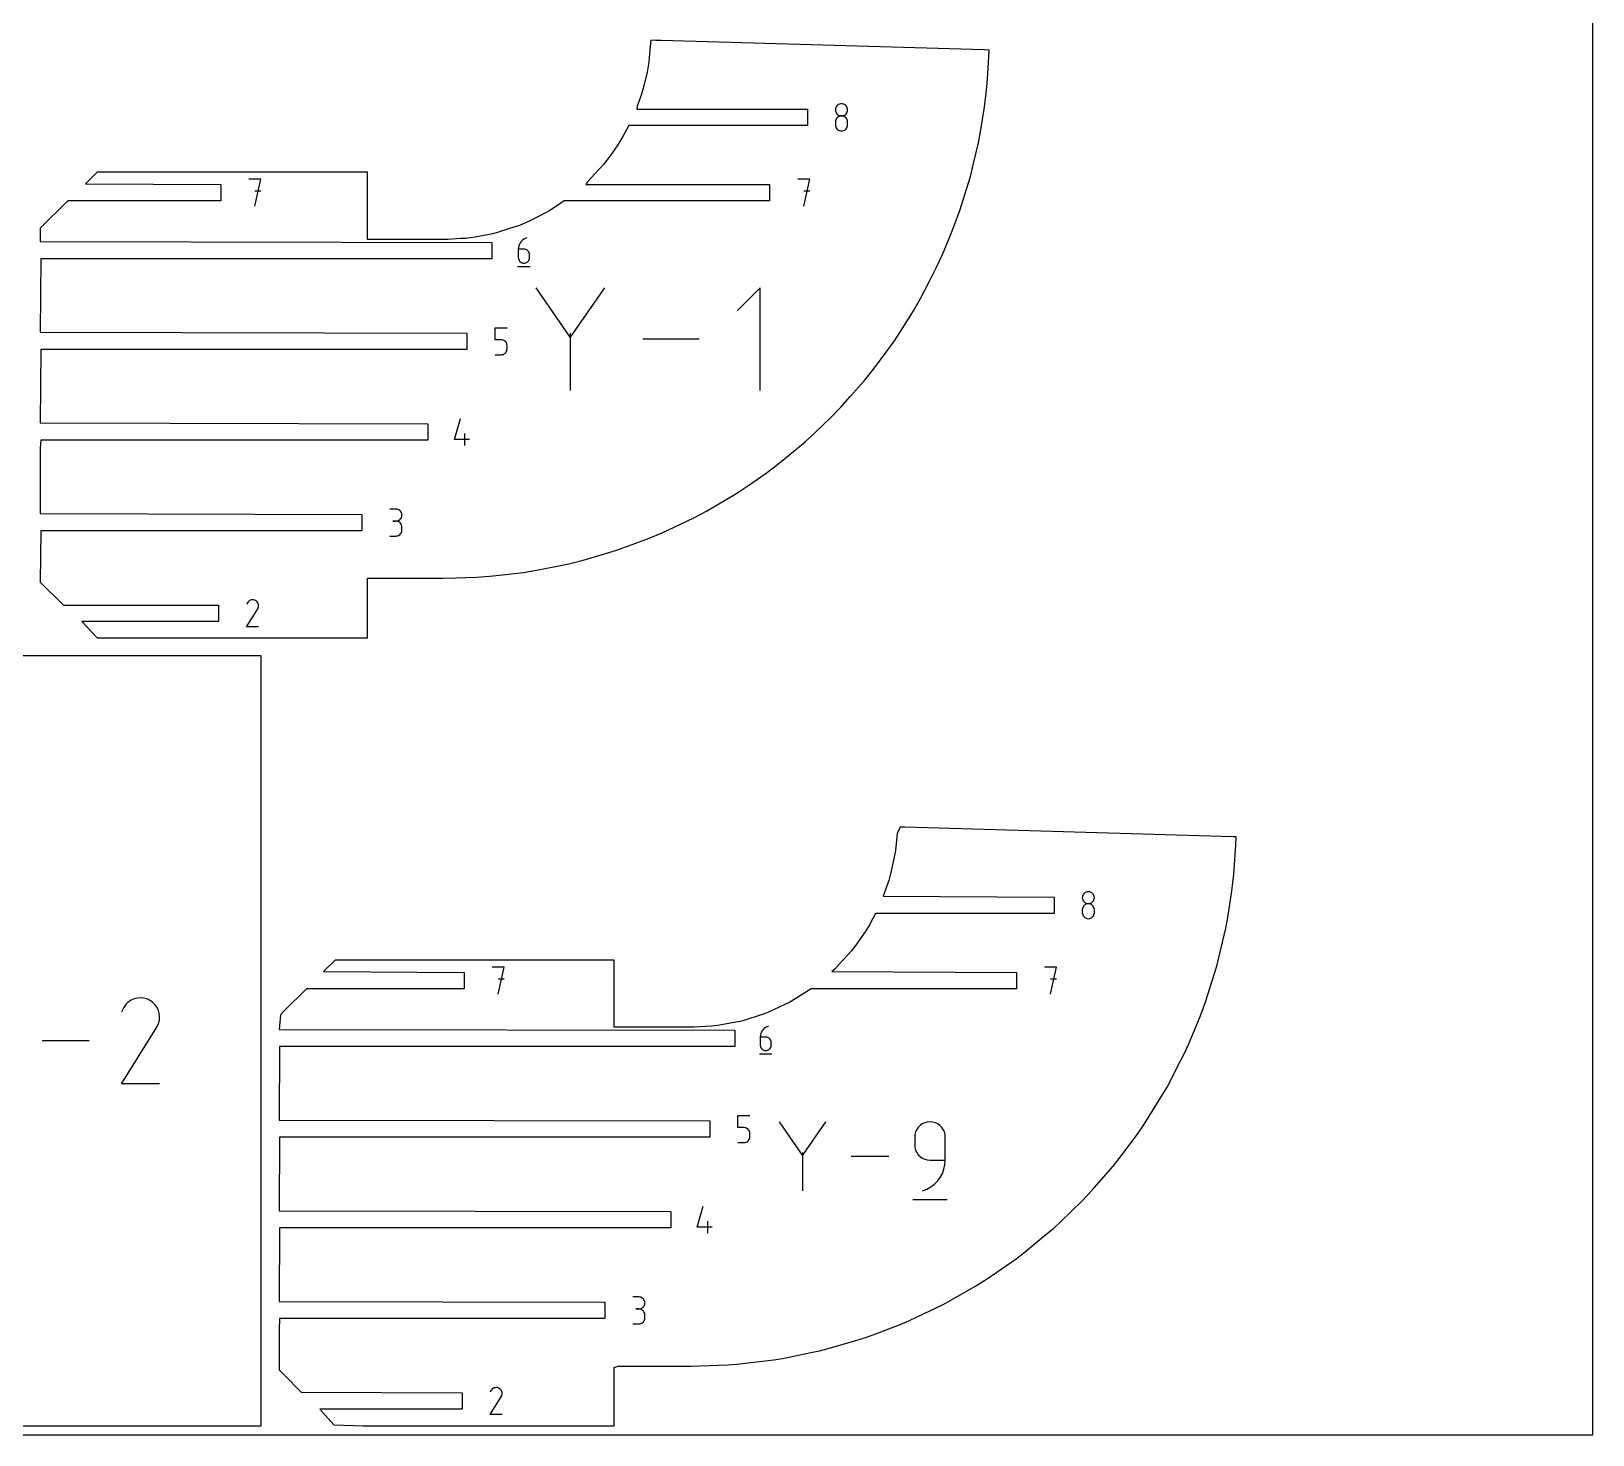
# Model space of a CAD drawing. Extents: x 0 to 450, y 0 to 500.
# Drawn here: x 172.9 to 450, y 0 to 249.1 of the extents above; entities that cross this region are included whole.
import ezdxf

# ---------------------------------------------------------------- set-up
doc = ezdxf.new("R2010")
doc.units = 0

msp = doc.modelspace()

# ---------------------------------------------------------------- linework, layer by layer
at = {"layer": 'annotation', "color": 1}
for p, q in [((315.780041, 235.660921), (315.701115, 235.495176)), ((315.885285, 235.809535), (315.780041, 235.660921)), ((316.013818, 235.937966), (315.885285, 235.809535)), ((316.16261, 236.043167), (316.013818, 235.937966)), ((316.32863, 236.122086), (316.16261, 236.043167)), ((316.508848, 236.171674), (316.32863, 236.122086)), ((316.700235, 236.188881), (316.508848, 236.171674)), ((316.891623, 236.171674), (316.700235, 236.188881)), ((316.700235, 236.188881), (316.700235, 236.188881)), ((317.071841, 236.122086), (316.891623, 236.171674)), ((317.237861, 236.043167), (317.071841, 236.122086)), ((317.386653, 235.937966), (317.237861, 236.043167)), ((317.515186, 235.809535), (317.386653, 235.937966)), ((317.62043, 235.660921), (317.515186, 235.809535)), ((317.699356, 235.495176), (317.62043, 235.660921)), ((315.651537, 235.315348), (315.634338, 235.124488)), ((315.634338, 235.124488), (315.634338, 235.124488)), ((315.634338, 235.124488), (315.651547, 234.932733)), ((315.651537, 233.181651), (315.634338, 232.989985)), ((315.634338, 232.989985), (315.634338, 232.458992)), ((315.701115, 235.495176), (315.651537, 235.315348)), ((315.701115, 233.362106), (315.651537, 233.181651)), ((315.651547, 234.932733), (315.70115, 234.752207)), ((315.780041, 233.528324), (315.701115, 233.362106)), ((315.70115, 234.752207), (315.780108, 234.585938)), ((315.885285, 233.677275), (315.780041, 233.528324)), ((315.780108, 234.585938), (315.885385, 234.436948)), ((316.013818, 233.805934), (315.885285, 233.677275)), ((315.885385, 234.436948), (316.013942, 234.308265)), ((316.16261, 233.911272), (316.013818, 233.805934)), ((316.013942, 234.308265), (316.162744, 234.202911)), ((316.32863, 233.990261), (316.16261, 233.911272)), ((316.162744, 234.202911), (316.328751, 234.123914)), ((316.508848, 234.039875), (316.32863, 233.990261)), ((316.328751, 234.123914), (316.508928, 234.074297)), ((316.700235, 234.057086), (316.508848, 234.039875)), ((316.508928, 234.074297), (316.700235, 234.057086)), ((316.700235, 234.057086), (316.891543, 234.074297)), ((316.891623, 234.039885), (316.700235, 234.057086)), ((316.700235, 234.057086), (316.700235, 234.057086)), ((316.700235, 234.057086), (316.700235, 234.057086)), ((316.891543, 234.074297), (317.07172, 234.123914)), ((317.071841, 233.990296), (316.891623, 234.039885)), ((317.07172, 234.123914), (317.237727, 234.202911)), ((317.237861, 233.911339), (317.071841, 233.990296)), ((317.237727, 234.202911), (317.386529, 234.308265)), ((317.386653, 233.806033), (317.237861, 233.911339)), ((317.386529, 234.308265), (317.515086, 234.436948)), ((317.515186, 233.677399), (317.386653, 233.806033)), ((317.515086, 234.436948), (317.620363, 234.585938)), ((317.62043, 233.528457), (317.515186, 233.677399)), ((317.620363, 234.585938), (317.699321, 234.752207)), ((317.699356, 233.362228), (317.62043, 233.528457)), ((317.699321, 234.752207), (317.748924, 234.932733)), ((317.748934, 235.315348), (317.699356, 235.495176)), ((317.748934, 233.18173), (317.699356, 233.362228)), ((317.748924, 234.932733), (317.766133, 235.124488)), ((317.766133, 235.124488), (317.748934, 235.315348)), ((317.766133, 232.989985), (317.748934, 233.18173)), ((317.766133, 235.124488), (317.766133, 235.124488)), ((317.766133, 232.458992), (317.766133, 232.989985)), ((317.766133, 232.989985), (317.766133, 232.989985)), ((315.634338, 232.458992), (315.634338, 232.458992)), ((315.634338, 232.458992), (315.651547, 232.26734)), ((315.651547, 232.26734), (315.70115, 232.087091)), ((315.70115, 232.087091), (315.780108, 231.921222)), ((315.780108, 231.921222), (315.885385, 231.772707)), ((315.885385, 231.772707), (316.013942, 231.644523)), ((316.013942, 231.644523), (316.162744, 231.539645)), ((316.162744, 231.539645), (316.328751, 231.461048)), ((316.328751, 231.461048), (316.508928, 231.411708)), ((316.508928, 231.411708), (316.700235, 231.3946)), ((316.700235, 231.3946), (316.891543, 231.411708)), ((316.700235, 231.3946), (316.700235, 231.3946)), ((316.891543, 231.411708), (317.07172, 231.461048)), ((317.07172, 231.461048), (317.237727, 231.539645)), ((317.237727, 231.539645), (317.386529, 231.644523)), ((317.386529, 231.644523), (317.515086, 231.772707)), ((317.515086, 231.772707), (317.620363, 231.921222)), ((317.620363, 231.921222), (317.699321, 232.087091)), ((317.699321, 232.087091), (317.748924, 232.26734)), ((317.748924, 232.26734), (317.766133, 232.458992)), ((213.6601, 222.812367), (211.525596, 222.812367)), ((212.592999, 218.012367), (213.6601, 222.812367)), ((311.066037, 222.812367), (308.931533, 222.812367)), ((309.998935, 218.012367), (311.066037, 222.812367)), ((213.6601, 220.674852), (212.592999, 220.674852)), ((311.066037, 220.674852), (309.998935, 220.674852)), ((259.3777, 210.711459), (259.355517, 210.406524)), ((259.442446, 211.004442), (259.3777, 210.711459)), ((259.547052, 211.281839), (259.442446, 211.004442)), ((259.688815, 211.54002), (259.547052, 211.281839)), ((259.865031, 211.77535), (259.688815, 211.54002)), ((260.072996, 211.984198), (259.865031, 211.77535)), ((260.310008, 212.162931), (260.072996, 211.984198)), ((260.573362, 212.307916), (260.310008, 212.162931)), ((260.860356, 212.415521), (260.573362, 212.307916)), ((260.860356, 212.415521), (260.860356, 212.415521)), ((259.355517, 210.406524), (259.355517, 208.907061)), ((260.357328, 210.406524), (259.355517, 210.406524)), ((259.355517, 208.907061), (259.355517, 208.907061)), ((259.355517, 208.907061), (259.371692, 208.726844)), ((259.371692, 208.726844), (259.418312, 208.557199)), ((259.418312, 208.557199), (259.492523, 208.400963)), ((259.492523, 208.400963), (259.59147, 208.260977)), ((259.59147, 208.260977), (259.712298, 208.140077)), ((259.712298, 208.140077), (259.852153, 208.041103)), ((259.852153, 208.041103), (260.008179, 207.966893)), ((260.008179, 207.966893), (260.177523, 207.920285)), ((260.177523, 207.920285), (260.357328, 207.904118)), ((260.537506, 210.390445), (260.357328, 210.406524)), ((260.357328, 207.904118), (260.537506, 207.920285)), ((260.357328, 207.904118), (260.357328, 207.904118)), ((260.707048, 210.344071), (260.537506, 210.390445)), ((260.537506, 207.920285), (260.707048, 207.966893)), ((260.863132, 210.2702), (260.707048, 210.344071)), ((260.707048, 207.966893), (260.863132, 208.041103)), ((261.002941, 210.171627), (260.863132, 210.2702)), ((260.863132, 208.041103), (261.002941, 208.140077)), ((261.123653, 210.05115), (261.002941, 210.171627)), ((261.002941, 208.140077), (261.123653, 208.260977)), ((261.222448, 209.911565), (261.123653, 210.05115)), ((261.123653, 208.260977), (261.222448, 208.400963)), ((261.296508, 209.755668), (261.222448, 209.911565)), ((261.222448, 208.400963), (261.296508, 208.557199)), ((261.343011, 209.586257), (261.296508, 209.755668)), ((261.296508, 208.557199), (261.343011, 208.726844)), ((261.359139, 209.406128), (261.343011, 209.586257)), ((261.343011, 208.726844), (261.359139, 208.907061)), ((261.359139, 208.907061), (261.359139, 209.406128)), ((261.359139, 209.406128), (261.359139, 209.406128)), ((259.230043, 207.340193), (261.485745, 207.340193)), ((268.5823, 194.760168), (262.515092, 203.534179)), ((274.648368, 203.534179), (268.5823, 194.760168)), ((302.28046, 203.533609), (298.236795, 199.488803)), ((302.28046, 185.344531), (302.28046, 203.533609)), ((255.230447, 194.329362), (255.230447, 196.466877)), ((255.230447, 196.466877), (257.362241, 196.466877)), ((256.296344, 194.329362), (255.230447, 194.329362)), ((256.487731, 194.312254), (256.296344, 194.329362)), ((256.66795, 194.262914), (256.487731, 194.312254)), ((256.83397, 194.184317), (256.66795, 194.262914)), ((256.982761, 194.079439), (256.83397, 194.184317)), ((257.111294, 193.951255), (256.982761, 194.079439)), ((257.216539, 193.802741), (257.111294, 193.951255)), ((268.5823, 195.466241), (268.5823, 185.34396)), ((291.417031, 194.43907), (281.471554, 194.43907)), ((255.230447, 191.666877), (256.296344, 191.666877)), ((256.296344, 191.666877), (256.487652, 191.684077)), ((256.296344, 191.666877), (256.296344, 191.666877)), ((256.487652, 191.684077), (256.667828, 191.733667)), ((256.667828, 191.733667), (256.833836, 191.812624)), ((256.833836, 191.812624), (256.982637, 191.91793)), ((256.982637, 191.91793), (257.111195, 192.046563)), ((257.111195, 192.046563), (257.216472, 192.195505)), ((257.216472, 192.195505), (257.29543, 192.361735)), ((257.295465, 193.636871), (257.216539, 193.802741)), ((257.29543, 192.361735), (257.345032, 192.542232)), ((257.345042, 193.456623), (257.295465, 193.636871)), ((257.345032, 192.542232), (257.362241, 192.733978)), ((257.362241, 193.26497), (257.345042, 193.456623)), ((257.362241, 192.733978), (257.362241, 193.26497)), ((257.362241, 193.26497), (257.362241, 193.26497)), ((248.007579, 176.641035), (249.071971, 180.373933)), ((249.873878, 175.573933), (249.873878, 177.705728)), ((250.672774, 176.641035), (248.007579, 176.641035)), ((237.629287, 164.275421), (236.56339, 164.275421)), ((237.820991, 164.258214), (237.629287, 164.275421)), ((238.001378, 164.208626), (237.820991, 164.258214)), ((238.167448, 164.129707), (238.001378, 164.208626)), ((238.3162, 164.024507), (238.167448, 164.129707)), ((238.444633, 163.896075), (238.3162, 164.024507)), ((238.549749, 163.747461), (238.444633, 163.896075)), ((238.628546, 163.581716), (238.549749, 163.747461)), ((238.678025, 163.401889), (238.628546, 163.581716)), ((237.629287, 162.143626), (237.095586, 162.143626)), ((237.095586, 162.143626), (237.629287, 162.143626)), ((237.629287, 162.143626), (237.820991, 162.160837)), ((237.820991, 162.126419), (237.629287, 162.143626)), ((237.629287, 162.143626), (237.629287, 162.143626)), ((237.820991, 162.160837), (238.001378, 162.210454)), ((238.001378, 162.076831), (237.820991, 162.126419)), ((238.001378, 162.210454), (238.167448, 162.289452)), ((238.167448, 161.997912), (238.001378, 162.076831)), ((238.167448, 162.289452), (238.3162, 162.394805)), ((238.3162, 161.892712), (238.167448, 161.997912)), ((238.3162, 162.394805), (238.444633, 162.523489)), ((238.444633, 161.76428), (238.3162, 161.892712)), ((238.444633, 162.523489), (238.549749, 162.672478)), ((238.549749, 161.615667), (238.444633, 161.76428)), ((238.549749, 162.672478), (238.628546, 162.838748)), ((238.628546, 161.449921), (238.549749, 161.615667)), ((238.628546, 162.838748), (238.678025, 163.019273)), ((238.678025, 161.270094), (238.628546, 161.449921)), ((238.695184, 163.211029), (238.678025, 163.401889)), ((238.678025, 163.019273), (238.695184, 163.211029)), ((238.695184, 161.079234), (238.678025, 161.270094)), ((238.695184, 163.211029), (238.695184, 163.211029)), ((238.695184, 160.545533), (238.695184, 161.079234)), ((238.695184, 161.079234), (238.695184, 161.079234)), ((236.56339, 159.48114), (237.629287, 159.48114)), ((237.629287, 159.48114), (237.820991, 159.498337)), ((237.629287, 159.48114), (237.629287, 159.48114)), ((237.820991, 159.498337), (238.001378, 159.547901)), ((238.001378, 159.547901), (238.167448, 159.626787)), ((238.167448, 159.626787), (238.3162, 159.731956)), ((238.3162, 159.731956), (238.444633, 159.860363)), ((238.444633, 159.860363), (238.549749, 160.008966)), ((238.549749, 160.008966), (238.628546, 160.174724)), ((238.628546, 160.174724), (238.678025, 160.354594)), ((238.678025, 160.354594), (238.695184, 160.545533)), ((211.285422, 147.654306), (211.14545, 147.3858)), ((211.396502, 147.811819), (211.285422, 147.654306)), ((211.529772, 147.943305), (211.396502, 147.811819)), ((211.68118, 148.047712), (211.529772, 147.943305)), ((211.846673, 148.123987), (211.68118, 148.047712)), ((212.022197, 148.171077), (211.846673, 148.123987)), ((212.203699, 148.187929), (212.022197, 148.171077)), ((212.387127, 148.173491), (212.203699, 148.187929)), ((212.568426, 148.126709), (212.387127, 148.173491)), ((212.743544, 148.04653), (212.568426, 148.126709)), ((212.900168, 147.935312), (212.743544, 148.04653)), ((212.743544, 148.04653), (212.743544, 148.04653)), ((213.031122, 147.801851), (212.900168, 147.935312)), ((213.135243, 147.650237), (213.031122, 147.801851)), ((213.211366, 147.484561), (213.135243, 147.650237)), ((213.258326, 147.308913), (213.211366, 147.484561)), ((213.212587, 146.763041), (213.260101, 146.944063)), ((213.274959, 147.127383), (213.258326, 147.308913)), ((213.260101, 146.944063), (213.274959, 147.127383)), ((211.14244, 143.388007), (213.112288, 146.55921)), ((213.112288, 146.55921), (213.114643, 146.562124)), ((213.112288, 146.55921), (213.112288, 146.55921)), ((213.114643, 146.562124), (213.116901, 146.565063)), ((213.116901, 146.565063), (213.119078, 146.568051)), ((213.119078, 146.568051), (213.121187, 146.571114)), ((213.121187, 146.571114), (213.123245, 146.574276)), ((213.123245, 146.574276), (213.125265, 146.577561)), ((213.125265, 146.577561), (213.127263, 146.580995)), ((213.127263, 146.580995), (213.129254, 146.584603)), ((213.129254, 146.584603), (213.131252, 146.588409)), ((213.131252, 146.588409), (213.212587, 146.763041)), ((213.131252, 146.588409), (213.131252, 146.588409)), ((213.274235, 143.388007), (211.14244, 143.388007)), ((359.446163, 95.502146), (359.428964, 95.311286)), ((359.428964, 95.311286), (359.428964, 95.311286)), ((359.428964, 95.311286), (359.446173, 95.11953)), ((359.495741, 95.681974), (359.446163, 95.502146)), ((359.446173, 95.11953), (359.495775, 94.939005)), ((359.574667, 95.847719), (359.495741, 95.681974)), ((359.495775, 94.939005), (359.574734, 94.772735)), ((359.679911, 95.996332), (359.574667, 95.847719)), ((359.574734, 94.772735), (359.68001, 94.623746)), ((359.808444, 96.124764), (359.679911, 95.996332)), ((359.68001, 94.623746), (359.808568, 94.495062)), ((359.957236, 96.229965), (359.808444, 96.124764)), ((359.808568, 94.495062), (359.95737, 94.389709)), ((360.123256, 96.308884), (359.957236, 96.229965)), ((359.95737, 94.389709), (360.123377, 94.310712)), ((360.303474, 96.358472), (360.123256, 96.308884)), ((360.303474, 94.226673), (360.123256, 94.177059)), ((360.123377, 94.310712), (360.303554, 94.261095)), ((360.494861, 96.375679), (360.303474, 96.358472)), ((360.494861, 94.243884), (360.303474, 94.226673)), ((360.303554, 94.261095), (360.494861, 94.243884)), ((360.686248, 96.358472), (360.494861, 96.375679)), ((360.494861, 96.375679), (360.494861, 96.375679)), ((360.494861, 94.243884), (360.686169, 94.261095)), ((360.686248, 94.226683), (360.494861, 94.243884)), ((360.494861, 94.243884), (360.494861, 94.243884)), ((360.494861, 94.243884), (360.494861, 94.243884)), ((360.686169, 94.261095), (360.866346, 94.310712)), ((360.866467, 96.308884), (360.686248, 96.358472)), ((360.866467, 94.177094), (360.686248, 94.226683)), ((360.866346, 94.310712), (361.032353, 94.389709)), ((361.032487, 96.229965), (360.866467, 96.308884)), ((361.032353, 94.389709), (361.181155, 94.495062)), ((361.181278, 96.124764), (361.032487, 96.229965)), ((361.181155, 94.495062), (361.309712, 94.623746)), ((361.309811, 95.996332), (361.181278, 96.124764)), ((361.309712, 94.623746), (361.414989, 94.772735)), ((361.415056, 95.847719), (361.309811, 95.996332)), ((361.414989, 94.772735), (361.493947, 94.939005)), ((361.493982, 95.681974), (361.415056, 95.847719)), ((361.493947, 94.939005), (361.54355, 95.11953)), ((361.54356, 95.502146), (361.493982, 95.681974)), ((361.54355, 95.11953), (361.560759, 95.311286)), ((361.560759, 95.311286), (361.54356, 95.502146)), ((361.560759, 95.311286), (361.560759, 95.311286)), ((359.446163, 93.368448), (359.428964, 93.176782)), ((359.428964, 93.176782), (359.428964, 92.64579)), ((359.428964, 92.64579), (359.428964, 92.64579)), ((359.428964, 92.64579), (359.446173, 92.454138)), ((359.495741, 93.548904), (359.446163, 93.368448)), ((359.446173, 92.454138), (359.495775, 92.273889)), ((359.574667, 93.715121), (359.495741, 93.548904)), ((359.495775, 92.273889), (359.574734, 92.10802)), ((359.679911, 93.864073), (359.574667, 93.715121)), ((359.574734, 92.10802), (359.68001, 91.959505)), ((359.808444, 93.992732), (359.679911, 93.864073)), ((359.68001, 91.959505), (359.808568, 91.831321)), ((359.957236, 94.098069), (359.808444, 93.992732)), ((359.808568, 91.831321), (359.95737, 91.726443)), ((360.123256, 94.177059), (359.957236, 94.098069)), ((359.95737, 91.726443), (360.123377, 91.647846)), ((360.123377, 91.647846), (360.303554, 91.598506)), ((360.303554, 91.598506), (360.494861, 91.581398)), ((360.494861, 91.581398), (360.686169, 91.598506)), ((360.494861, 91.581398), (360.494861, 91.581398)), ((360.686169, 91.598506), (360.866346, 91.647846)), ((360.866346, 91.647846), (361.032353, 91.726443)), ((361.032487, 94.098136), (360.866467, 94.177094)), ((361.032353, 91.726443), (361.181155, 91.831321)), ((361.181278, 93.992831), (361.032487, 94.098136)), ((361.181155, 91.831321), (361.309712, 91.959505)), ((361.309811, 93.864197), (361.181278, 93.992831)), ((361.309712, 91.959505), (361.414989, 92.10802)), ((361.415056, 93.715255), (361.309811, 93.864197)), ((361.414989, 92.10802), (361.493947, 92.273889)), ((361.493982, 93.549025), (361.415056, 93.715255)), ((361.493947, 92.273889), (361.54355, 92.454138)), ((361.54356, 93.368528), (361.493982, 93.549025)), ((361.54355, 92.454138), (361.560759, 92.64579)), ((361.560759, 93.176782), (361.54356, 93.368528)), ((361.560759, 92.64579), (361.560759, 93.176782)), ((361.560759, 93.176782), (361.560759, 93.176782)), ((256.859547, 82.999164), (254.725043, 82.999164)), ((255.792445, 78.199164), (256.859547, 82.999164)), ((256.859547, 80.86165), (255.792445, 80.86165)), ((354.868048, 82.999164), (352.733544, 82.999164)), ((353.800946, 78.199164), (354.868048, 82.999164)), ((354.868048, 80.86165), (353.800946, 80.86165)), ((189.377733, 75.846065), (188.932264, 74.991531)), ((189.731249, 76.347356), (189.377733, 75.846065)), ((190.155388, 76.765817), (189.731249, 76.347356)), ((190.637252, 77.098098), (190.155388, 76.765817)), ((191.163941, 77.340847), (190.637252, 77.098098)), ((191.722555, 77.490714), (191.163941, 77.340847)), ((192.300195, 77.544347), (191.722555, 77.490714)), ((192.883961, 77.498396), (192.300195, 77.544347)), ((193.460955, 77.34951), (192.883961, 77.498396)), ((194.018276, 77.094337), (193.460955, 77.34951)), ((194.516739, 76.740379), (194.018276, 77.094337)), ((194.018276, 77.094337), (194.018276, 77.094337)), ((194.933509, 76.315633), (194.516739, 76.740379)), ((195.264879, 75.833114), (194.933509, 76.315633)), ((195.507144, 75.305842), (195.264879, 75.833114)), ((195.656597, 74.746834), (195.507144, 75.305842)), ((188.922684, 62.268358), (195.191823, 72.360868)), ((195.191823, 72.360868), (195.199318, 72.370142)), ((195.191823, 72.360868), (195.191823, 72.360868)), ((195.199318, 72.370142), (195.206505, 72.379494)), ((195.206505, 72.379494), (195.213431, 72.389005)), ((195.213431, 72.389005), (195.220145, 72.398752)), ((195.220145, 72.398752), (195.226694, 72.408814)), ((195.226694, 72.408814), (195.233124, 72.41927)), ((195.233124, 72.41927), (195.239483, 72.4302)), ((195.239483, 72.4302), (195.245818, 72.441682)), ((195.245818, 72.441682), (195.252177, 72.453794)), ((195.252177, 72.453794), (195.511028, 73.009569)), ((195.252177, 72.453794), (195.252177, 72.453794)), ((195.511028, 73.009569), (195.662245, 73.58568)), ((195.709532, 74.169107), (195.656597, 74.746834)), ((195.662245, 73.58568), (195.709532, 74.169107)), ((302.976038, 72.103957), (302.775714, 71.902784)), ((303.20434, 72.276123), (302.976038, 72.103957)), ((303.458017, 72.41578), (303.20434, 72.276123)), ((303.734465, 72.519432), (303.458017, 72.41578)), ((303.734465, 72.519432), (303.734465, 72.519432)), ((183.194378, 69.906601), (174.841593, 69.906601)), ((302.306291, 70.877986), (302.284923, 70.584256)), ((302.284923, 70.584256), (302.284923, 69.139892)), ((303.249922, 70.584256), (302.284923, 70.584256)), ((302.368658, 71.160203), (302.306291, 70.877986)), ((302.46942, 71.427408), (302.368658, 71.160203)), ((302.605974, 71.676101), (302.46942, 71.427408)), ((302.775714, 71.902784), (302.605974, 71.676101)), ((303.423479, 70.568768), (303.249922, 70.584256)), ((303.586791, 70.524098), (303.423479, 70.568768)), ((303.73714, 70.452941), (303.586791, 70.524098)), ((303.871811, 70.357991), (303.73714, 70.452941)), ((303.988087, 70.241941), (303.871811, 70.357991)), ((304.083252, 70.107485), (303.988087, 70.241941)), ((304.154591, 69.957317), (304.083252, 70.107485)), ((304.199385, 69.794131), (304.154591, 69.957317)), ((304.214921, 69.62062), (304.199385, 69.794131)), ((304.214921, 69.139892), (304.214921, 69.62062)), ((304.214921, 69.62062), (304.214921, 69.62062)), ((302.16406, 67.6306), (304.336874, 67.6306)), ((302.284923, 69.139892), (302.284923, 69.139892)), ((302.284923, 69.139892), (302.300504, 68.966298)), ((302.300504, 68.966298), (302.345411, 68.802886)), ((302.345411, 68.802886), (302.416894, 68.652392)), ((302.416894, 68.652392), (302.512206, 68.517549)), ((302.512206, 68.517549), (302.628594, 68.401092)), ((302.628594, 68.401092), (302.76331, 68.305755)), ((302.76331, 68.305755), (302.913603, 68.234271)), ((302.913603, 68.234271), (303.076724, 68.189376)), ((303.076724, 68.189376), (303.249922, 68.173804)), ((303.249922, 68.173804), (303.423479, 68.189376)), ((303.249922, 68.173804), (303.249922, 68.173804)), ((303.423479, 68.189376), (303.586791, 68.234271)), ((303.586791, 68.234271), (303.73714, 68.305755)), ((303.73714, 68.305755), (303.871811, 68.401092)), ((303.871811, 68.401092), (303.988087, 68.517549)), ((303.988087, 68.517549), (304.083252, 68.652392)), ((304.083252, 68.652392), (304.154591, 68.802886)), ((304.154591, 68.802886), (304.199385, 68.966298)), ((304.199385, 68.966298), (304.214921, 69.139892)), ((195.707226, 62.268358), (188.922684, 62.268358)), ((298.323499, 54.51616), (298.323499, 56.653674)), ((298.323499, 56.653674), (300.455294, 56.653674)), ((309.752708, 49.624615), (305.673756, 55.523337)), ((313.830893, 55.523337), (309.752708, 49.624615)), ((331.916211, 55.479107), (331.457196, 55.352703)), ((332.403585, 55.522954), (331.916211, 55.479107)), ((332.891968, 55.479107), (332.403585, 55.522954)), ((332.403585, 55.522954), (332.403585, 55.522954)), ((333.35152, 55.352703), (332.891968, 55.479107)), ((299.389396, 54.51616), (298.323499, 54.51616)), ((299.580783, 54.499052), (299.389396, 54.51616)), ((299.761002, 54.449712), (299.580783, 54.499052)), ((299.927022, 54.371115), (299.761002, 54.449712)), ((300.075813, 54.266237), (299.927022, 54.371115)), ((300.204346, 54.138053), (300.075813, 54.266237)), ((300.309591, 53.989538), (300.204346, 54.138053)), ((300.388517, 53.823669), (300.309591, 53.989538)), ((300.388482, 52.548533), (300.438085, 52.72903)), ((300.438095, 53.64342), (300.388517, 53.823669)), ((300.438085, 52.72903), (300.455294, 52.920776)), ((300.455294, 53.451768), (300.438095, 53.64342)), ((300.455294, 52.920776), (300.455294, 53.451768)), ((300.455294, 53.451768), (300.455294, 53.451768)), ((329.731959, 53.292167), (329.688117, 52.803652)), ((329.688117, 52.803652), (329.688117, 51.444001)), ((329.858326, 53.752071), (329.731959, 53.292167)), ((330.059479, 54.175658), (329.858326, 53.752071)), ((330.32768, 54.555221), (330.059479, 54.175658)), ((330.655192, 54.883054), (330.32768, 54.555221)), ((331.034277, 55.15145), (330.655192, 54.883054)), ((331.457196, 55.352703), (331.034277, 55.15145)), ((333.774596, 55.15145), (333.35152, 55.352703)), ((334.153555, 54.883054), (333.774596, 55.15145)), ((334.480751, 54.555221), (334.153555, 54.883054)), ((334.748543, 54.175658), (334.480751, 54.555221)), ((334.949285, 53.752071), (334.748543, 54.175658)), ((335.075336, 53.292167), (334.949285, 53.752071)), ((335.119052, 52.803652), (335.075336, 53.292167)), ((335.119052, 48.725467), (335.119052, 52.803652)), ((335.119052, 52.803652), (335.119052, 52.803652)), ((298.323499, 51.853674), (299.389396, 51.853674)), ((299.389396, 51.853674), (299.580704, 51.870875)), ((299.389396, 51.853674), (299.389396, 51.853674)), ((299.580704, 51.870875), (299.760881, 51.920464)), ((299.760881, 51.920464), (299.926888, 51.999422)), ((299.926888, 51.999422), (300.07569, 52.104727)), ((300.07569, 52.104727), (300.204247, 52.233361)), ((300.204247, 52.233361), (300.309524, 52.382303)), ((300.309524, 52.382303), (300.388482, 52.548533)), ((309.752708, 50.099304), (309.752708, 43.294149)), ((329.688117, 51.444001), (329.688117, 51.444001)), ((329.688117, 51.444001), (329.731959, 50.955513)), ((329.731959, 50.955513), (329.858326, 50.495679)), ((329.858326, 50.495679), (330.059479, 50.072194)), ((330.059479, 50.072194), (330.32768, 49.692752)), ((325.104377, 49.408743), (318.418085, 49.408743)), ((330.32768, 49.692752), (330.655192, 49.365046)), ((330.655192, 49.365046), (331.034277, 49.096771)), ((331.034277, 49.096771), (331.457196, 48.89562)), ((331.457196, 48.89562), (331.916211, 48.769287)), ((331.916211, 48.769287), (332.403585, 48.725467)), ((332.403585, 48.725467), (335.119052, 48.725467)), ((334.600055, 46.358014), (334.883476, 47.108514)), ((334.883476, 47.108514), (335.05893, 47.900987)), ((335.05893, 47.900987), (335.119052, 48.725467)), ((332.534015, 43.975058), (333.175647, 44.458008)), ((333.175647, 44.458008), (333.738775, 45.022795)), ((333.738775, 45.022795), (334.216033, 45.659452)), ((334.216033, 45.659452), (334.600055, 46.358014)), ((329.34878, 41.76598), (335.46299, 41.76598)), ((331.044701, 43.294532), (331.821244, 43.583911)), ((331.044701, 43.294532), (331.044701, 43.294532)), ((331.821244, 43.583911), (332.534015, 43.975058)), ((291.109378, 36.827832), (292.17377, 40.560731)), ((293.774573, 36.827832), (291.109378, 36.827832)), ((292.975676, 35.760731), (292.975676, 37.892526)), ((280.726867, 24.462219), (279.660969, 24.462219)), ((280.726867, 22.330424), (280.193165, 22.330424)), ((280.193165, 22.330424), (280.726867, 22.330424)), ((280.918571, 24.445012), (280.726867, 24.462219)), ((280.726867, 22.330424), (280.918571, 22.347635)), ((280.918571, 22.313217), (280.726867, 22.330424)), ((280.726867, 22.330424), (280.726867, 22.330424)), ((281.098958, 24.395424), (280.918571, 24.445012)), ((280.918571, 22.347635), (281.098958, 22.397252)), ((281.098958, 22.263629), (280.918571, 22.313217)), ((281.265027, 24.316505), (281.098958, 24.395424)), ((281.098958, 22.397252), (281.265027, 22.47625)), ((281.265027, 22.18471), (281.098958, 22.263629)), ((281.413779, 24.211304), (281.265027, 24.316505)), ((281.265027, 22.47625), (281.413779, 22.581603)), ((281.413779, 22.07951), (281.265027, 22.18471)), ((281.542213, 24.082873), (281.413779, 24.211304)), ((281.413779, 22.581603), (281.542213, 22.710286)), ((281.647329, 23.934259), (281.542213, 24.082873)), ((281.542213, 22.710286), (281.647329, 22.859276)), ((281.726126, 23.768514), (281.647329, 23.934259)), ((281.647329, 22.859276), (281.726126, 23.025545)), ((281.775604, 23.588686), (281.726126, 23.768514)), ((281.726126, 23.025545), (281.775604, 23.206071)), ((281.792764, 23.397826), (281.775604, 23.588686)), ((281.775604, 23.206071), (281.792764, 23.397826)), ((281.792764, 23.397826), (281.792764, 23.397826)), ((279.660969, 19.667938), (280.726867, 19.667938)), ((280.726867, 19.667938), (280.918571, 19.685135)), ((280.726867, 19.667938), (280.726867, 19.667938)), ((280.918571, 19.685135), (281.098958, 19.734698)), ((281.098958, 19.734698), (281.265027, 19.813585)), ((281.265027, 19.813585), (281.413779, 19.918753)), ((281.542213, 21.951078), (281.413779, 22.07951)), ((281.413779, 19.918753), (281.542213, 20.04716)), ((281.647329, 21.802464), (281.542213, 21.951078)), ((281.542213, 20.04716), (281.647329, 20.195764)), ((281.726126, 21.636719), (281.647329, 21.802464)), ((281.647329, 20.195764), (281.726126, 20.361522)), ((281.775604, 21.456891), (281.726126, 21.636719)), ((281.726126, 20.361522), (281.775604, 20.541391)), ((281.792764, 21.266032), (281.775604, 21.456891)), ((281.775604, 20.541391), (281.792764, 20.73233)), ((281.792764, 20.73233), (281.792764, 21.266032)), ((281.792764, 21.266032), (281.792764, 21.266032)), ((255.229114, 8.357875), (255.053589, 8.310785)), ((255.410616, 8.374727), (255.229114, 8.357875)), ((255.594043, 8.360289), (255.410616, 8.374727)), ((255.775342, 8.313507), (255.594043, 8.360289)), ((255.95046, 8.233328), (255.775342, 8.313507)), ((254.349356, 3.574805), (256.319205, 6.746008)), ((254.492339, 7.841104), (254.352366, 7.572598)), ((254.603418, 7.998616), (254.492339, 7.841104)), ((254.736689, 8.130102), (254.603418, 7.998616)), ((254.888097, 8.23451), (254.736689, 8.130102)), ((255.053589, 8.310785), (254.888097, 8.23451)), ((256.107084, 8.12211), (255.95046, 8.233328)), ((255.95046, 8.233328), (255.95046, 8.233328)), ((256.238039, 7.988648), (256.107084, 8.12211)), ((256.34216, 7.837035), (256.238039, 7.988648)), ((256.319205, 6.746008), (256.321559, 6.748922)), ((256.319205, 6.746008), (256.319205, 6.746008)), ((256.321559, 6.748922), (256.323818, 6.751861)), ((256.323818, 6.751861), (256.325994, 6.754849)), ((256.325994, 6.754849), (256.328104, 6.757912)), ((256.328104, 6.757912), (256.330161, 6.761073)), ((256.330161, 6.761073), (256.332182, 6.764359)), ((256.332182, 6.764359), (256.33418, 6.767793)), ((256.33418, 6.767793), (256.33617, 6.771401)), ((256.33617, 6.771401), (256.338169, 6.775207)), ((256.338169, 6.775207), (256.419503, 6.949839)), ((256.338169, 6.775207), (256.338169, 6.775207)), ((256.418283, 7.671359), (256.34216, 7.837035)), ((256.465243, 7.495711), (256.418283, 7.671359)), ((256.419503, 6.949839), (256.467017, 7.13086)), ((256.481876, 7.314181), (256.465243, 7.495711)), ((256.467017, 7.13086), (256.481876, 7.314181)), ((256.481151, 3.574805), (254.349356, 3.574805))]:
    msp.add_line(p, q, dxfattribs=at)
at = {"layer": 'boundary', "color": 5}
for p, q in [((282.847024, 247.477437), (282.709006, 245.78287)), ((283.741115, 247.451321), (282.847024, 247.477437)), ((284.690221, 247.423598), (283.741115, 247.451321)), ((342.022546, 245.748905), (284.690221, 247.423598)), ((282.709006, 245.78287), (282.487974, 243.55539)), ((342.916638, 245.722789), (342.022546, 245.748905)), ((342.802178, 243.502766), (342.916638, 245.722789)), ((282.192715, 241.825299), (281.688138, 239.64449)), ((282.487974, 243.55539), (282.192715, 241.825299)), ((342.53367, 239.77153), (342.802178, 243.502766)), ((281.688138, 239.64449), (281.220868, 237.90073)), ((342.31348, 237.521457), (342.53367, 239.77153)), ((280.441056, 235.802536), (280.383936, 235.24475)), ((281.220868, 237.90073), (280.441056, 235.802536)), ((341.98705, 235.247531), (342.31348, 237.521457)), ((280.383936, 235.24475), (310.650838, 235.244751)), ((310.650838, 235.244751), (310.650837, 232.344751)), ((341.417015, 231.550328), (341.98705, 235.247531)), ((277.924629, 230.394086), (276.918198, 228.765186)), ((278.966952, 232.344751), (277.924629, 230.394086)), ((310.650837, 232.344751), (278.966952, 232.344751)), ((340.980431, 229.259442), (341.417015, 231.550328)), ((276.918198, 228.765186), (275.63081, 226.934029)), ((340.112625, 225.620604), (340.980431, 229.259442)), ((274.454431, 225.398585), (272.943043, 223.74745)), ((275.63081, 226.934029), (274.454431, 225.398585)), ((339.562527, 223.320196), (340.112625, 225.620604)), ((184.629837, 224.045329), (182.556613, 222.012367)), ((182.556613, 222.012367), (206.543601, 221.862366)), ((187.44, 224.045329), (184.629837, 224.045329)), ((208.412089, 224.045329), (187.44, 224.045329)), ((206.543601, 221.862366), (206.543601, 218.962367)), ((219.808326, 224.045329), (208.412089, 224.045329)), ((232.60345, 224.045329), (219.808326, 224.045329)), ((232.603451, 216.406098), (232.60345, 224.045329)), ((271.610935, 222.331315), (271.338319, 221.862366)), ((271.338319, 221.862366), (303.949537, 221.862367)), ((272.943043, 223.74745), (271.610935, 222.331315)), ((303.949537, 221.862367), (303.949537, 218.962366)), ((338.896173, 221.018206), (339.562527, 223.320196)), ((179.446211, 218.962367), (174.516084, 214.127976)), ((206.543601, 218.962367), (179.446211, 218.962367)), ((267.507618, 218.962366), (266.850467, 218.499587)), ((303.949537, 218.962366), (267.507618, 218.962366)), ((337.736302, 217.461672), (338.896173, 221.018206)), ((232.603456, 212.72715), (232.603451, 216.406098)), ((263.301084, 216.346565), (261.279856, 215.384714)), ((264.969119, 217.286717), (263.301084, 216.346565)), ((266.850467, 218.499587), (264.969119, 217.286717)), ((336.95166, 215.166481), (337.736302, 217.461672)), ((174.516084, 214.127976), (174.516085, 211.75982)), ((255.668124, 213.354447), (254.786445, 213.134027)), ((257.795928, 214.049425), (255.668124, 213.354447)), ((259.553196, 214.625628), (257.795928, 214.049425)), ((261.279856, 215.384714), (259.553196, 214.625628)), ((336.047478, 212.886832), (336.95166, 215.166481)), ((174.516085, 211.75982), (254.66864, 211.60982)), ((232.603454, 212.11683), (232.603456, 212.72715)), ((233.580217, 212.117011), (232.603454, 212.11683)), ((234.615435, 212.114237), (233.580217, 212.117011)), ((238.561426, 212.114237), (234.615435, 212.114237)), ((244.040619, 212.114237), (238.561426, 212.114237)), ((246.033869, 212.114237), (244.040619, 212.114237)), ((246.876794, 212.13198), (246.033869, 212.114237)), ((249.111355, 212.263439), (246.876794, 212.13198)), ((249.967132, 212.315501), (249.111355, 212.263439)), ((250.833431, 212.407492), (249.967132, 212.315501)), ((251.707696, 212.54099), (250.833431, 212.407492)), ((253.906995, 212.957643), (251.707696, 212.54099)), ((254.786445, 213.134027), (253.906995, 212.957643)), ((254.66864, 211.60982), (254.66864, 208.70982)), ((334.603176, 209.436003), (336.047478, 212.886832)), ((174.611084, 208.70982), (174.516084, 195.666876)), ((254.66864, 208.70982), (174.611084, 208.70982)), ((333.579029, 207.180914), (334.603176, 209.436003)), ((332.435393, 204.959581), (333.579029, 207.180914)), ((330.716159, 201.637162), (332.435393, 204.959581)), ((329.454418, 199.458851), (330.716159, 201.637162)), ((327.471568, 196.286702), (329.454418, 199.458851)), ((174.516084, 195.666876), (250.246946, 195.516876)), ((250.246946, 195.516876), (250.246946, 192.616876)), ((324.604086, 192.095864), (326.094064, 194.160634)), ((326.094064, 194.160634), (327.471568, 196.286702)), ((174.611084, 192.616877), (174.516084, 179.573933)), ((250.246946, 192.616876), (174.611084, 192.616877)), ((322.370663, 189.094855), (324.604086, 192.095864)), ((320.772428, 187.100154), (322.370663, 189.094855)), ((318.303132, 184.290032), (320.772428, 187.100154)), ((316.60175, 182.373763), (318.303132, 184.290032)), ((312.114264, 177.943025), (314.803194, 180.543772)), ((314.803194, 180.543772), (316.60175, 182.373763)), ((174.516084, 179.573933), (243.290779, 179.423933)), ((243.290779, 179.423933), (243.290778, 176.523933)), ((310.225284, 176.206537), (312.114264, 177.943025)), ((174.611084, 176.523933), (174.516084, 175.124624)), ((174.516084, 175.124624), (174.516084, 163.48099)), ((243.290778, 176.523933), (174.611084, 176.523933)), ((305.36244, 172.195786), (308.253309, 174.570045)), ((308.253309, 174.570045), (310.225284, 176.206537)), ((303.315524, 170.664995), (305.36244, 172.195786)), ((300.241738, 168.532842), (303.315524, 170.664995)), ((295.957557, 165.806797), (298.128402, 167.112589)), ((298.128402, 167.112589), (300.241738, 168.532842)), ((174.516084, 163.48099), (231.579889, 163.33099)), ((290.501877, 162.742432), (292.721075, 163.930783)), ((292.721075, 163.930783), (295.957557, 165.806797)), ((231.579889, 163.33099), (231.579889, 160.43099)), ((284.865742, 160.066016), (287.123999, 161.134898)), ((287.123999, 161.134898), (290.501877, 162.742432)), ((174.611084, 160.43099), (174.516084, 151.318051)), ((231.579889, 160.43099), (174.611084, 160.43099)), ((279.080679, 157.78921), (282.577735, 159.117685)), ((282.577735, 159.117685), (284.865742, 160.066016)), ((268.535879, 154.624123), (270.858821, 155.213296)), ((270.858821, 155.213296), (274.452036, 156.253974)), ((274.452036, 156.253974), (276.77213, 156.961592)), ((276.77213, 156.961592), (279.080679, 157.78921)), ((254.250779, 152.3483), (256.534328, 152.598672)), ((256.534328, 152.598672), (260.24847, 153.045151)), ((260.24847, 153.045151), (262.552651, 153.40505)), ((262.552651, 153.40505), (266.218397, 154.151088)), ((266.218397, 154.151088), (268.535879, 154.624123)), ((174.516084, 151.318051), (178.676887, 147.238047)), ((232.603452, 148.196111), (232.603457, 151.468686)), ((232.603457, 151.468686), (232.603455, 152.01641)), ((232.603455, 152.01641), (233.580217, 152.016228)), ((233.580217, 152.016228), (234.615435, 152.019002)), ((234.615435, 152.019002), (238.561425, 152.019002)), ((238.561425, 152.019002), (244.040618, 152.019002)), ((244.040618, 152.019002), (246.033869, 152.019002)), ((246.033869, 152.019002), (248.256494, 152.059321)), ((248.256494, 152.059321), (251.994614, 152.20331)), ((251.994614, 152.20331), (254.250779, 152.3483)), ((178.676887, 147.238047), (206.158939, 147.238046)), ((206.158939, 147.238046), (206.158939, 144.338047)), ((232.603451, 141.400702), (232.603452, 148.196111)), ((206.158939, 144.338047), (181.88229, 144.338047)), ((181.88229, 144.338047), (184.629837, 141.400702)), ((184.629837, 141.400702), (187.44, 141.400702)), ((187.44, 141.400702), (208.412089, 141.400702)), ((208.412089, 141.400702), (219.808326, 141.400702)), ((219.808326, 141.400702), (232.603451, 141.400702)), ((213.736252, 138.225702), (163.053973, 138.225702)), ((213.736251, 117.217178), (213.736252, 138.225702)), ((213.736252, 116.640967), (213.736251, 117.217178)), ((213.736251, 115.996847), (213.736252, 116.640967)), ((213.736251, 115.286433), (213.736251, 115.996847)), ((213.736252, 114.512804), (213.736251, 115.286433)), ((213.736252, 112.796894), (213.736252, 114.512804)), ((213.736252, 110.911752), (213.736252, 112.796894)), ((213.736252, 108.955321), (213.736252, 110.911752)), ((213.736251, 107.39266), (213.736252, 108.955321)), ((213.736251, 105.659334), (213.736251, 107.39266)), ((213.736251, 104.073057), (213.736251, 105.659334)), ((326.546576, 106.711761), (326.259932, 103.671737)), ((327.118167, 107.830768), (326.546576, 106.711761)), ((327.933341, 107.806957), (327.118167, 107.830768)), ((386.194651, 106.105132), (327.933341, 107.806957)), ((386.733452, 106.089393), (386.194651, 106.105132)), ((386.659735, 104.605242), (386.733452, 106.089393)), ((213.736252, 102.754668), (213.736251, 104.073057)), ((213.736251, 58.516407), (213.736252, 102.754668)), ((326.259932, 103.671737), (326.068306, 102.514283)), ((386.302862, 99.514591), (386.659735, 104.605242)), ((326.068306, 102.514283), (325.39455, 99.536029)), ((325.087997, 98.368868), (324.067561, 95.581548)), ((325.39455, 99.536029), (325.087997, 98.368868)), ((385.943162, 96.489781), (386.158508, 98.010226)), ((386.158508, 98.010226), (386.302862, 99.514591)), ((324.067561, 95.581548), (354.445463, 95.431548)), ((354.445463, 95.431548), (354.445463, 92.531548)), ((385.174882, 91.444799), (385.943162, 96.489781)), ((322.730823, 92.531548), (321.655722, 90.496237)), ((354.445463, 92.531548), (322.730823, 92.531548)), ((384.885925, 89.912877), (385.174882, 91.444799)), ((320.98838, 89.404064), (319.24443, 86.897553)), ((321.655722, 90.496237), (320.98838, 89.404064)), ((383.711283, 84.94676), (384.885925, 89.912877)), ((319.24443, 86.897553), (318.463181, 85.867286)), ((226.828597, 84.232127), (224.795635, 82.199164)), ((231.801673, 84.232127), (226.828597, 84.232127)), ((259.026631, 84.232127), (231.801673, 84.232127)), ((267.206505, 84.232127), (259.026631, 84.232127)), ((276.390457, 84.232127), (267.206505, 84.232127)), ((276.390461, 72.316755), (276.390457, 84.232127)), ((316.412498, 83.604852), (315.526755, 82.653821)), ((318.463181, 85.867286), (316.412498, 83.604852)), ((382.903923, 81.868699), (383.346458, 83.408331)), ((383.346458, 83.408331), (383.711283, 84.94676)), ((224.795635, 82.199164), (249.743047, 82.049164)), ((249.743047, 82.049164), (249.743047, 79.149164)), ((315.526755, 82.653821), (315.007948, 82.199164)), ((315.007948, 82.199164), (347.751549, 82.049164)), ((347.751549, 82.049164), (347.751548, 79.149164)), ((381.330657, 77.014121), (382.903923, 81.868699)), ((221.745638, 79.149164), (217.740594, 75.144117)), ((249.743047, 79.149164), (221.745638, 79.149164)), ((311.288439, 79.149164), (308.613984, 77.399437)), ((347.751548, 79.149164), (311.288439, 79.149164)), ((217.740594, 75.144117), (217.147329, 74.550851)), ((303.599672, 74.926752), (302.426941, 74.53576)), ((304.75133, 75.439891), (303.599672, 74.926752)), ((307.502111, 76.76546), (304.75133, 75.439891)), ((308.613984, 77.399437), (307.502111, 76.76546)), ((380.2075, 73.953887), (380.809041, 75.478885)), ((380.809041, 75.478885), (381.330657, 77.014121)), ((217.147329, 74.550851), (216.911252, 71.946618)), ((277.091115, 72.316628), (276.390461, 72.316755)), ((278.591996, 72.316356), (277.091115, 72.316628)), ((283.628818, 72.316356), (278.591996, 72.316356)), ((287.291467, 72.316356), (283.628818, 72.316356)), ((290.01043, 72.316356), (287.291467, 72.316356)), ((290.573841, 72.331014), (290.01043, 72.316356)), ((293.621177, 72.525253), (290.573841, 72.331014)), ((294.193044, 72.562893), (293.621177, 72.525253)), ((294.771811, 72.62726), (294.193044, 72.562893)), ((295.355769, 72.719397), (294.771811, 72.62726)), ((298.353094, 73.302439), (295.355769, 72.719397)), ((298.940374, 73.423261), (298.353094, 73.302439)), ((299.528996, 73.573526), (298.940374, 73.423261)), ((302.426941, 74.53576), (299.528996, 73.573526)), ((378.245961, 69.242789), (380.2075, 73.953887)), ((216.911252, 71.946618), (297.768432, 71.796618)), ((297.768432, 71.796618), (297.768432, 68.896618)), ((217.006252, 68.896618), (216.911252, 55.853674)), ((297.768432, 68.896618), (217.006252, 68.896618)), ((376.802509, 66.247741), (377.564194, 67.734058)), ((377.564194, 67.734058), (378.245961, 69.242789)), ((374.465601, 61.711119), (376.802509, 66.247741)), ((373.62492, 60.253413), (374.465601, 61.711119)), ((213.736252, 43.470232), (213.736251, 58.516407)), ((370.92801, 55.921116), (373.62492, 60.253413)), ((216.911252, 55.853674), (293.339998, 55.703674)), ((293.339998, 55.703674), (293.339998, 52.803674)), ((370.009877, 54.498186), (370.92801, 55.921116)), ((217.006252, 52.803674), (216.911252, 39.760731)), ((293.339998, 52.803674), (217.006252, 52.803674)), ((365.977324, 49.016624), (369.016481, 53.11609)), ((369.016481, 53.11609), (370.009877, 54.498186)), ((361.550066, 43.841566), (364.911472, 47.68123)), ((364.911472, 47.68123), (365.977324, 49.016624)), ((213.736251, 42.115273), (213.736252, 43.470232)), ((213.736252, 40.42308), (213.736251, 42.115273)), ((359.215207, 41.332929), (360.415171, 42.558471)), ((360.415171, 42.558471), (361.550066, 43.841566)), ((213.736252, 38.525008), (213.736252, 40.42308)), ((216.911252, 39.760731), (286.392577, 39.610731)), ((286.392577, 39.610731), (286.392577, 36.710731)), ((355.553658, 37.778331), (359.215207, 41.332929)), ((213.736251, 36.558315), (213.736252, 38.525008)), ((213.736251, 34.55829), (213.736251, 36.558315)), ((217.006252, 36.710731), (216.911252, 23.667788)), ((286.392577, 36.710731), (217.006252, 36.710731)), ((352.977, 35.518761), (354.293131, 36.615175)), ((354.293131, 36.615175), (355.553658, 37.778331)), ((213.736251, 32.409338), (213.736251, 34.55829)), ((349.039412, 32.272617), (352.977, 35.518761)), ((213.736251, 30.420984), (213.736251, 32.409338)), ((343.485316, 28.330429), (347.67305, 31.246765)), ((347.67305, 31.246765), (349.039412, 32.272617)), ((213.736252, 29.512738), (213.736251, 30.420984)), ((213.736251, 28.670841), (213.736252, 29.512738)), ((213.736252, 27.899597), (213.736251, 28.670841)), ((213.736251, 27.201608), (213.736252, 27.899597)), ((342.074421, 27.378383), (343.485316, 28.330429)), ((213.736251, 1.5875), (213.736251, 27.201608)), ((336.214614, 23.935444), (340.624932, 26.502778)), ((340.624932, 26.502778), (342.074421, 27.378383)), ((216.911252, 23.667788), (274.677469, 23.517788)), ((274.677469, 23.517788), (274.677469, 20.617787)), ((330.128781, 20.93684), (334.732661, 23.138284)), ((334.732661, 23.138284), (336.214614, 23.935444)), ((217.006252, 20.617788), (216.911252, 18.578783)), ((274.677469, 20.617787), (217.006252, 20.617788)), ((322.325154, 17.761621), (327.092312, 19.582686)), ((327.092312, 19.582686), (328.620565, 20.219489)), ((328.620565, 20.219489), (330.128781, 20.93684)), ((216.911252, 18.578783), (216.911252, 11.504849)), ((314.333938, 15.300838), (319.233012, 16.729548)), ((319.233012, 16.729548), (320.783017, 17.205485)), ((320.783017, 17.205485), (322.325154, 17.761621)), ((306.234584, 13.557995), (311.233327, 14.584952)), ((311.233327, 14.584952), (312.781882, 14.904076)), ((312.781882, 14.904076), (314.333938, 15.300838)), ((216.911252, 11.504849), (217.740594, 10.675505)), ((276.390457, 1.5875), (276.390459, 11.933187)), ((276.390459, 11.933187), (277.091115, 12.190206)), ((277.091115, 12.190206), (278.591995, 12.190478)), ((278.591995, 12.190478), (283.628818, 12.190478)), ((283.628818, 12.190478), (287.291467, 12.190478)), ((287.291467, 12.190478), (290.01043, 12.190478)), ((290.01043, 12.190478), (291.496119, 12.220227)), ((291.496119, 12.220227), (296.595115, 12.426084)), ((296.595115, 12.426084), (298.103095, 12.525843)), ((298.103095, 12.525843), (299.629245, 12.696082)), ((299.629245, 12.696082), (304.694778, 13.314516)), ((304.694778, 13.314516), (306.234584, 13.557995)), ((217.740594, 10.675505), (220.841254, 7.574844)), ((220.841254, 7.574844), (249.365856, 7.424844)), ((249.365856, 7.424844), (249.365856, 4.524844)), ((249.365856, 4.524844), (224.136253, 4.524844)), ((224.136253, 4.524844), (226.641136, 1.774961)), ((163.053829, 1.587501), (213.736251, 1.5875)), ((226.641136, 1.774961), (231.801673, 1.5875)), ((231.801673, 1.5875), (259.026631, 1.5875)), ((259.026631, 1.5875), (267.206505, 1.5875)), ((267.206505, 1.5875), (276.390457, 1.5875))]:
    msp.add_line(p, q, dxfattribs=at)
at = {"layer": 'frame', "color": 5}
for p, q in [((450, 0), (450, 500)), ((0, 0), (450, 0))]:
    msp.add_line(p, q, dxfattribs=at)

doc.saveas('drawing.dxf')
